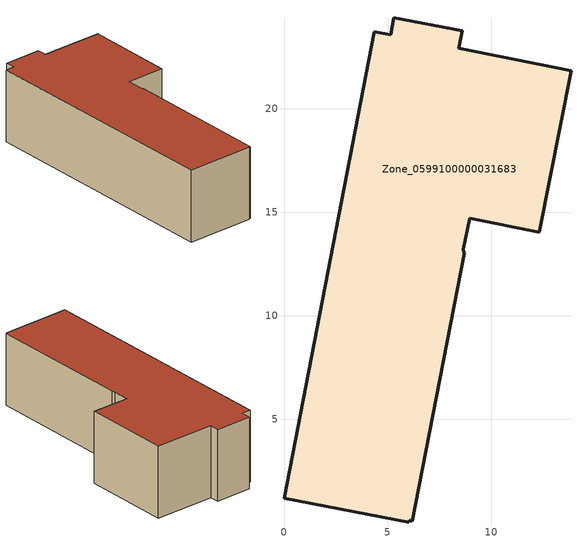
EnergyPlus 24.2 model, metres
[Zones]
Zone_0599100000031683
 floor ground (C_G): 6.04,0.12 6.03,0.03 0,1.2 4.35,23.71 5.15,23.56 5.3,24.39 8.59,23.75 8.43,22.91 13.85,21.83 12.31,14.03 8.95,14.7 8.65,13.21 8.69,13 6.19,0.09 z0
 wall outside (C_F): 8.59,23.75 5.3,24.39 5.15,23.56 4.35,23.71 0,1.2 6.03,0.03 6.04,0.12 6.19,0.09 8.69,13 8.65,13.21 8.95,14.7 12.31,14.03 13.85,21.83 8.43,22.91 8.59,23.75 z0:6.5
 roof outside (C_R): 6.03,0.03 6.04,0.12 6.19,0.09 8.69,13 8.65,13.21 8.95,14.7 12.31,14.03 13.85,21.83 8.43,22.91 8.59,23.75 5.3,24.39 5.15,23.56 4.35,23.71 0,1.2 z6.5
[BUILDING]
Pand.0599100000031683: North Axis=0; Terrain=City; Loads Convergence Tolerance Value=0.04; Temperature Convergence Tolerance Value=0.4; Solar Distribution=FullExterior; Maximum Number of Warmup Days=25; Minimum Number of Warmup Days=1
[Site:Location]
Rotterdam.The.Hague.AP_ZH_NLD Design_Conditions: Latitude=51.96; Longitude=4.45; Time Zone=1; Elevation=-4.5
[SITE:GROUNDTEMPERATURE:BUILDINGSURFACE]
18, 18, 18, 18, 18, 18, 18, 18, 18, 18, 18, 18
[MATERIAL] Thermal Absorptance=0.9; Solar Absorptance=0.7; Visible Absorptance=0.7
Name | Roughness | Thickness | Conductivity | Density | Specific Heat
G.D.1965 | MediumSmooth | 0.15 | 1 | 540 | 1210
F.D.1965 | Rough | 0.3 | 0.857143 | 1920 | 840
R.D.1965 | MediumRough | 0.2 | 0.08 | 1500 | 1000
[CONSTRUCTION]
C_G: G.D.1965
C_F: F.D.1965
C_R: R.D.1965
[ZONE]
Zone_0599100000031683: Type=1; Multiplier=1; Ceiling Height=Autocalculate; Volume=Autocalculate; Floor Area=autocalculate; Part of Total Floor Area=Yes
[ZONEINFILTRATION:DESIGNFLOWRATE]
Infil_Zone_0599100000031683: Zone or ZoneList or Space or SpaceList=Zone_0599100000031683; Schedule=AlwaysOn; Design Flow Rate Calculation Method=Flow/Area; Flow Rate per Floor Area=0.0042; Constant Term Coefficient=1; Temperature Term Coefficient=0; Velocity Term Coefficient=0; Velocity Squared Term Coefficient=0
[HVACTEMPLATE:ZONE:IDEALLOADSAIRSYSTEM]
Zone_0599100000031683: Maximum Heating Supply Air Temperature=50; Minimum Cooling Supply Air Temperature=13; Maximum Heating Supply Air Humidity Ratio=0.0156; Minimum Cooling Supply Air Humidity Ratio=0.0077; Heating Limit=NoLimit; Cooling Limit=NoLimit; Dehumidification Control Type=ConstantSensibleHeatRatio; Cooling Sensible Heat Ratio=0.7; Dehumidification Setpoint=60; Humidification Control Type=None; Humidification Setpoint=30; Outdoor Air Method=None; Outdoor Air Flow Rate per Person=0.00944; Outdoor Air Flow Rate per Zone Floor Area=0; Outdoor Air Flow Rate per Zone=0; Demand Controlled Ventilation Type=None; Outdoor Air Economizer Type=NoEconomizer; Heat Recovery Type=None; Sensible Heat Recovery Effectiveness=0.7; Latent Heat Recovery Effectiveness=0.65
[ZONECONTROL:THERMOSTAT]
ThermostatControl_Zone_0599100000031683: Zone or ZoneList=Zone_0599100000031683; Control Type Schedule=DualSetpointControlType; Control 1=Thermostat_Zone_0599100000031683; Temperature Difference Between Cutout And Setpoint=0
[THERMOSTATSETPOINT:DUALSETPOINT]
Thermostat_Zone_0599100000031683: Heating Setpoint Temperature Schedule=HeatingSetpoint_Zone_0599100000031683; Cooling Setpoint Temperature Schedule=CoolingSetpoint_Zone_0599100000031683
[SCHEDULE:COMPACT]
HeatingSetpoint_Zone_0599100000031683: Through: 12/31, For: AllDays, Until: 24:00, 21
CoolingSetpoint_Zone_0599100000031683: Through: 12/31, For: AllDays, Until: 24:00, 24
DualSetpointControlType: Through: 12/31, For: AllDays, Until: 24:00, 4
AlwaysOn: Through: 12/31, For: AllDays, Until: 24:00, 1
